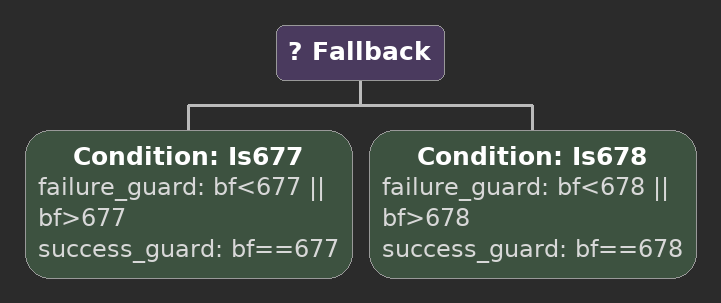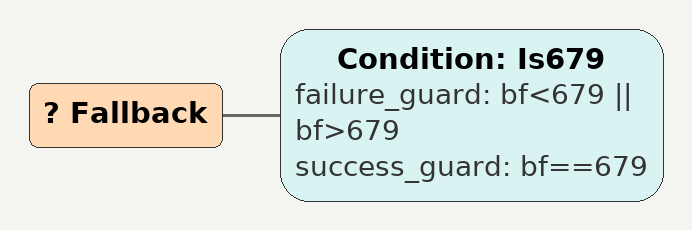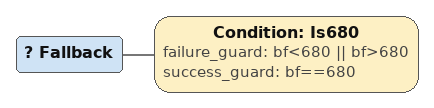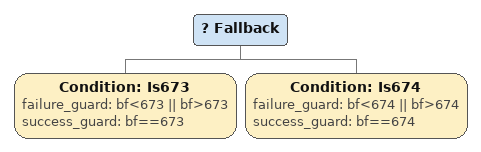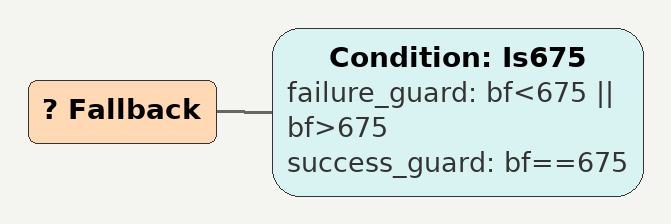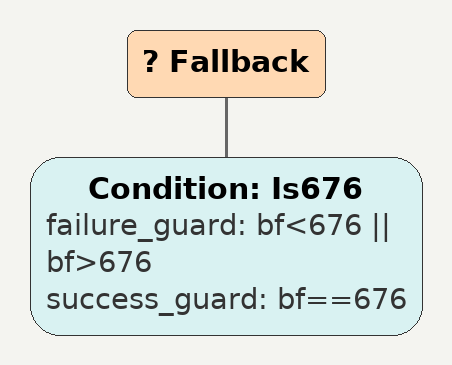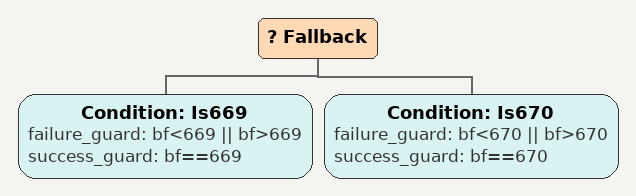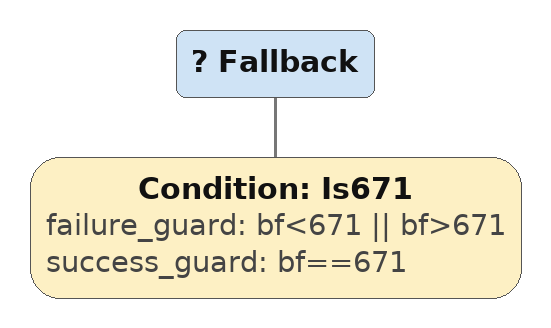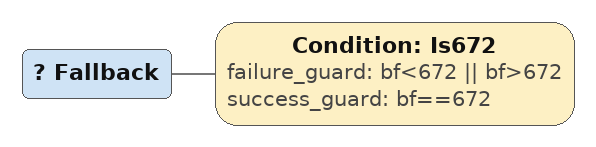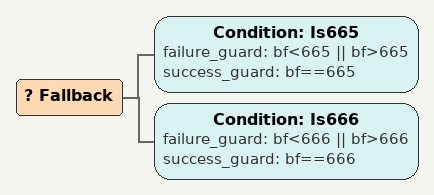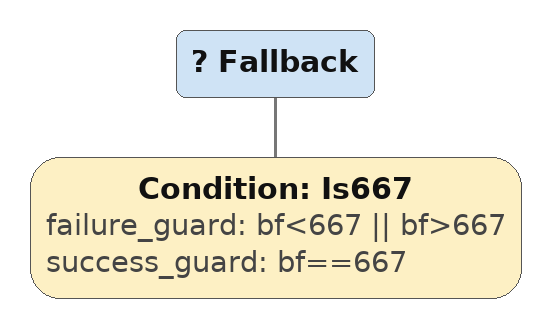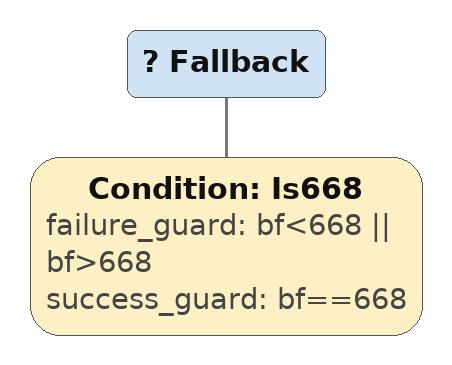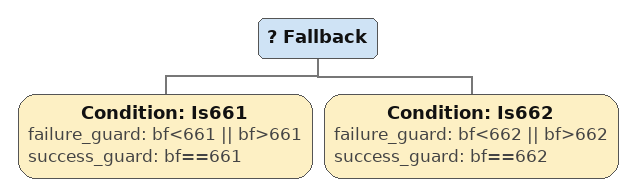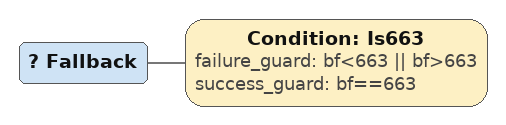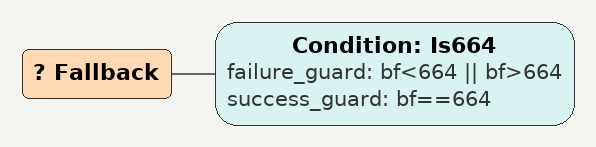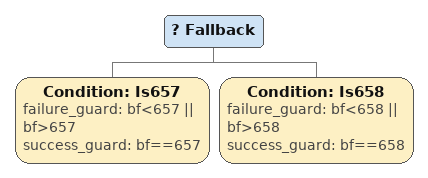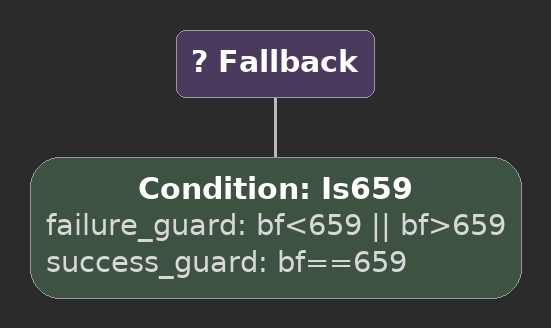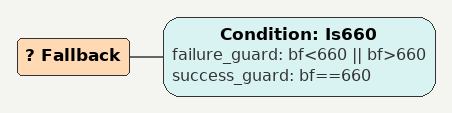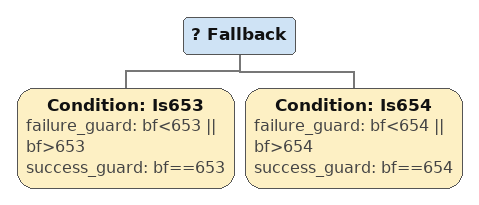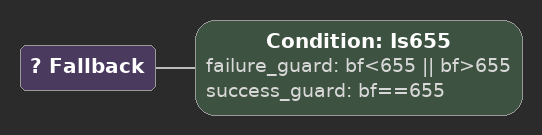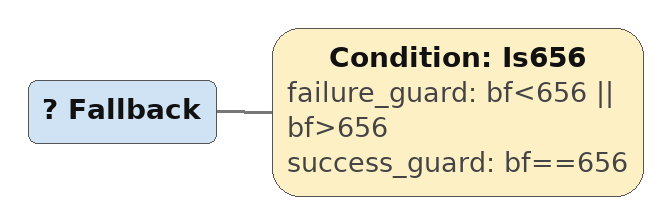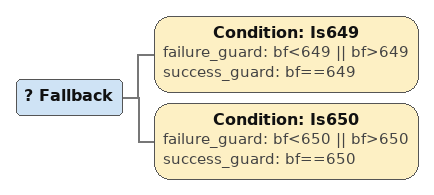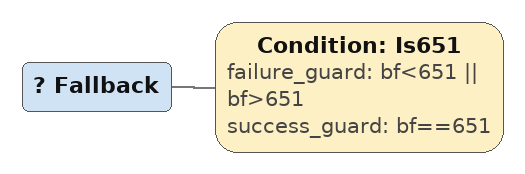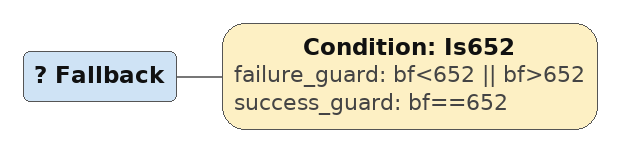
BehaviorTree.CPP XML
<Fallback>
    <Condition ID="Is677" failure_guard="bf&lt;677 || bf>677" success_guard="bf==677"/>
    <Condition ID="Is678" failure_guard="bf&lt;678 || bf>678" success_guard="bf==678"/>
        sequence676
        sequence
        children {
        } end_children
    } end_composite
</Fallback>

<Fallback>
    <Condition ID="Is679" failure_guard="bf&lt;679 || bf>679" success_guard="bf==679"/>
        sequence676
        sequence
        children {
        } end_children
    } end_composite
</Fallback>

<Fallback>
    <Condition ID="Is680" failure_guard="bf&lt;680 || bf>680" success_guard="bf==680"/>
        sequence676
        sequence
        children {
        } end_children
    } end_composite
</Fallback>

<Fallback>
    <Condition ID="Is673" failure_guard="bf&lt;673 || bf>673" success_guard="bf==673"/>
    <Condition ID="Is674" failure_guard="bf&lt;674 || bf>674" success_guard="bf==674"/>
        sequence672
        sequence
        children {
        } end_children
    } end_composite
</Fallback>

<Fallback>
    <Condition ID="Is675" failure_guard="bf&lt;675 || bf>675" success_guard="bf==675"/>
        sequence672
        sequence
        children {
        } end_children
    } end_composite
</Fallback>

<Fallback>
    <Condition ID="Is676" failure_guard="bf&lt;676 || bf>676" success_guard="bf==676"/>
        sequence672
        sequence
        children {
        } end_children
    } end_composite
</Fallback>

<Fallback>
    <Condition ID="Is669" failure_guard="bf&lt;669 || bf>669" success_guard="bf==669"/>
    <Condition ID="Is670" failure_guard="bf&lt;670 || bf>670" success_guard="bf==670"/>
        sequence668
        sequence
        children {
        } end_children
    } end_composite
</Fallback>

<Fallback>
    <Condition ID="Is671" failure_guard="bf&lt;671 || bf>671" success_guard="bf==671"/>
        sequence668
        sequence
        children {
        } end_children
    } end_composite
</Fallback>

<Fallback>
    <Condition ID="Is672" failure_guard="bf&lt;672 || bf>672" success_guard="bf==672"/>
        sequence668
        sequence
        children {
        } end_children
    } end_composite
</Fallback>

<Fallback>
    <Condition ID="Is665" failure_guard="bf&lt;665 || bf>665" success_guard="bf==665"/>
    <Condition ID="Is666" failure_guard="bf&lt;666 || bf>666" success_guard="bf==666"/>
        sequence664
        sequence
        children {
        } end_children
    } end_composite
</Fallback>

<Fallback>
    <Condition ID="Is667" failure_guard="bf&lt;667 || bf>667" success_guard="bf==667"/>
        sequence664
        sequence
        children {
        } end_children
    } end_composite
</Fallback>

<Fallback>
    <Condition ID="Is668" failure_guard="bf&lt;668 || bf>668" success_guard="bf==668"/>
        sequence664
        sequence
        children {
        } end_children
    } end_composite
</Fallback>

<Fallback>
    <Condition ID="Is661" failure_guard="bf&lt;661 || bf>661" success_guard="bf==661"/>
    <Condition ID="Is662" failure_guard="bf&lt;662 || bf>662" success_guard="bf==662"/>
        sequence660
        sequence
        children {
        } end_children
    } end_composite
</Fallback>

<Fallback>
    <Condition ID="Is663" failure_guard="bf&lt;663 || bf>663" success_guard="bf==663"/>
        sequence660
        sequence
        children {
        } end_children
    } end_composite
</Fallback>

<Fallback>
    <Condition ID="Is664" failure_guard="bf&lt;664 || bf>664" success_guard="bf==664"/>
        sequence660
        sequence
        children {
        } end_children
    } end_composite
</Fallback>

<Fallback>
    <Condition ID="Is657" failure_guard="bf&lt;657 || bf>657" success_guard="bf==657"/>
    <Condition ID="Is658" failure_guard="bf&lt;658 || bf>658" success_guard="bf==658"/>
        sequence656
        sequence
        children {
        } end_children
    } end_composite
</Fallback>

<Fallback>
    <Condition ID="Is659" failure_guard="bf&lt;659 || bf>659" success_guard="bf==659"/>
        sequence656
        sequence
        children {
        } end_children
    } end_composite
</Fallback>

<Fallback>
    <Condition ID="Is660" failure_guard="bf&lt;660 || bf>660" success_guard="bf==660"/>
        sequence656
        sequence
        children {
        } end_children
    } end_composite
</Fallback>

<Fallback>
    <Condition ID="Is653" failure_guard="bf&lt;653 || bf>653" success_guard="bf==653"/>
    <Condition ID="Is654" failure_guard="bf&lt;654 || bf>654" success_guard="bf==654"/>
        sequence652
        sequence
        children {
        } end_children
    } end_composite
</Fallback>

<Fallback>
    <Condition ID="Is655" failure_guard="bf&lt;655 || bf>655" success_guard="bf==655"/>
        sequence652
        sequence
        children {
        } end_children
    } end_composite
</Fallback>

<Fallback>
    <Condition ID="Is656" failure_guard="bf&lt;656 || bf>656" success_guard="bf==656"/>
        sequence652
        sequence
        children {
        } end_children
    } end_composite
</Fallback>

<Fallback>
    <Condition ID="Is649" failure_guard="bf&lt;649 || bf>649" success_guard="bf==649"/>
    <Condition ID="Is650" failure_guard="bf&lt;650 || bf>650" success_guard="bf==650"/>
        sequence648
        sequence
        children {
        } end_children
    } end_composite
</Fallback>

<Fallback>
    <Condition ID="Is651" failure_guard="bf&lt;651 || bf>651" success_guard="bf==651"/>
        sequence648
        sequence
        children {
        } end_children
    } end_composite
</Fallback>

<Fallback>
    <Condition ID="Is652" failure_guard="bf&lt;652 || bf>652" success_guard="bf==652"/>
        sequence648
        sequence
        children {
        } end_children
    } end_composite
</Fallback>
